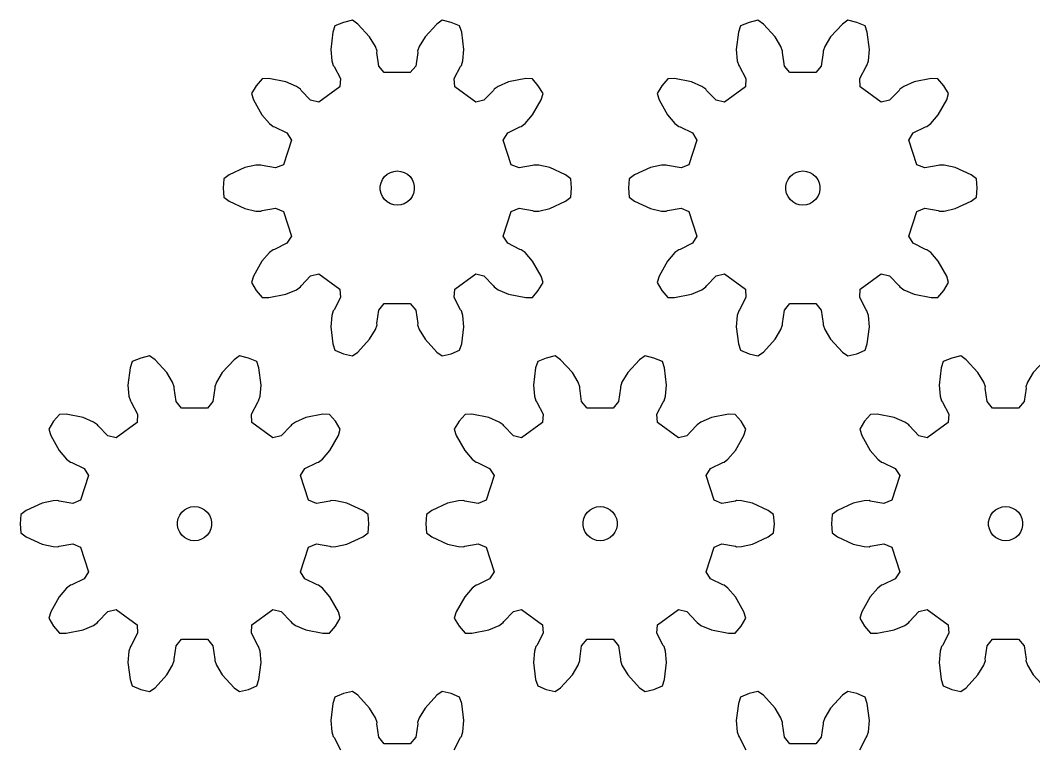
# Model space of a CAD drawing. Extents: x 0 to 208, y 0 to 235.
# Drawn here: x 0 to 88.9, y 171.8 to 235.5 of the extents above; entities that cross this region are included whole.
import ezdxf

# ---------------------------------------------------------------- set-up
doc = ezdxf.new("R2010")
doc.units = 0

msp = doc.modelspace()

# ---------------------------------------------------------------- linework, layer by layer
for p, q in [((29.117, 235.497), (28.336, 235.309)), ((29.593, 235.162), (29.117, 235.497)), ((36.998, 235.497), (36.523, 235.162)), ((37.779, 235.309), (36.998, 235.497)), ((64.675, 235.497), (63.894, 235.309)), ((65.151, 235.162), (64.675, 235.497)), ((72.556, 235.497), (72.08, 235.162)), ((73.337, 235.309), (72.556, 235.497)), ((27.594, 235.002), (27.406, 234.451)), ((28.336, 235.309), (27.594, 235.002)), ((30.63, 234.045), (29.593, 235.162)), ((36.523, 235.162), (35.486, 234.045)), ((38.521, 235.002), (37.779, 235.309)), ((38.709, 234.451), (38.521, 235.002)), ((63.152, 235.002), (62.964, 234.451)), ((63.894, 235.309), (63.152, 235.002)), ((66.188, 234.045), (65.151, 235.162)), ((72.08, 235.162), (71.043, 234.045)), ((74.079, 235.002), (73.337, 235.309)), ((74.267, 234.451), (74.079, 235.002)), ((27.406, 234.451), (27.224, 232.938)), ((31.14, 233.193), (30.63, 234.045)), ((35.486, 234.045), (34.976, 233.193)), ((38.892, 232.938), (38.709, 234.451)), ((62.964, 234.451), (62.781, 232.938)), ((66.698, 233.193), (66.188, 234.045)), ((71.043, 234.045), (70.533, 233.193)), ((74.45, 232.938), (74.267, 234.451)), ((27.224, 232.938), (27.312, 231.949)), ((31.279, 232.787), (31.14, 233.193)), ((34.976, 233.193), (34.837, 232.787)), ((38.803, 231.949), (38.892, 232.938)), ((62.781, 232.938), (62.87, 231.949)), ((66.836, 232.787), (66.698, 233.193)), ((70.533, 233.193), (70.395, 232.787)), ((74.361, 231.949), (74.45, 232.938)), ((27.312, 231.949), (27.438, 231.539)), ((31.268, 232.67), (31.279, 232.787)), ((31.443, 231.484), (31.268, 232.67)), ((34.847, 232.67), (34.672, 231.484)), ((34.837, 232.787), (34.847, 232.67)), ((38.677, 231.539), (38.803, 231.949)), ((62.87, 231.949), (62.996, 231.539)), ((66.826, 232.67), (66.836, 232.787)), ((67.001, 231.484), (66.826, 232.67)), ((70.405, 232.67), (70.23, 231.484)), ((70.395, 232.787), (70.405, 232.67)), ((74.235, 231.539), (74.361, 231.949)), ((27.438, 231.539), (27.516, 231.451)), ((27.516, 231.451), (28.071, 230.388)), ((31.919, 230.914), (31.443, 231.484)), ((34.672, 231.484), (34.196, 230.914)), ((38.044, 230.388), (38.6, 231.451)), ((38.6, 231.451), (38.677, 231.539)), ((62.996, 231.539), (63.073, 231.451)), ((63.073, 231.451), (63.629, 230.388)), ((67.477, 230.914), (67.001, 231.484)), ((70.23, 231.484), (69.754, 230.914)), ((73.602, 230.388), (74.158, 231.451)), ((74.158, 231.451), (74.235, 231.539)), ((21.218, 230.369), (20.697, 229.759)), ((21.8, 230.378), (21.218, 230.369)), ((23.295, 230.084), (21.8, 230.378)), ((28.071, 230.388), (28.021, 229.647)), ((34.196, 230.914), (31.919, 230.914)), ((38.094, 229.647), (38.044, 230.388)), ((44.315, 230.378), (42.82, 230.084)), ((44.897, 230.369), (44.315, 230.378)), ((45.419, 229.759), (44.897, 230.369)), ((56.776, 230.369), (56.255, 229.759)), ((57.358, 230.378), (56.776, 230.369)), ((58.853, 230.084), (57.358, 230.378)), ((63.629, 230.388), (63.579, 229.647)), ((69.754, 230.914), (67.477, 230.914)), ((73.652, 229.647), (73.602, 230.388)), ((79.873, 230.378), (78.378, 230.084)), ((80.455, 230.369), (79.873, 230.378)), ((80.976, 229.759), (80.455, 230.369)), ((20.697, 229.759), (20.277, 229.074)), ((24.209, 229.694), (23.295, 230.084)), ((24.56, 229.448), (24.209, 229.694)), ((24.62, 229.347), (24.56, 229.448)), ((25.459, 228.49), (24.62, 229.347)), ((28.021, 229.647), (26.179, 228.309)), ((39.937, 228.309), (38.094, 229.647)), ((41.496, 229.347), (40.657, 228.49)), ((41.556, 229.448), (41.496, 229.347)), ((41.907, 229.694), (41.556, 229.448)), ((42.82, 230.084), (41.907, 229.694)), ((45.838, 229.074), (45.419, 229.759)), ((56.255, 229.759), (55.835, 229.074)), ((59.767, 229.694), (58.853, 230.084)), ((60.117, 229.448), (59.767, 229.694)), ((60.178, 229.347), (60.117, 229.448)), ((61.017, 228.49), (60.178, 229.347)), ((63.579, 229.647), (61.737, 228.309)), ((75.494, 228.309), (73.652, 229.647)), ((77.053, 229.347), (76.214, 228.49)), ((77.114, 229.448), (77.053, 229.347)), ((77.464, 229.694), (77.114, 229.448)), ((78.378, 230.084), (77.464, 229.694)), ((81.396, 229.074), (80.976, 229.759)), ((20.277, 229.074), (20.449, 228.518)), ((20.449, 228.518), (21.19, 227.187)), ((26.179, 228.309), (25.459, 228.49)), ((40.657, 228.49), (39.937, 228.309)), ((44.925, 227.187), (45.667, 228.518)), ((45.667, 228.518), (45.838, 229.074)), ((55.835, 229.074), (56.006, 228.518)), ((56.006, 228.518), (56.748, 227.187)), ((61.737, 228.309), (61.017, 228.49)), ((76.214, 228.49), (75.494, 228.309)), ((80.483, 227.187), (81.225, 228.518)), ((81.225, 228.518), (81.396, 229.074)), ((21.19, 227.187), (21.843, 226.438)), ((44.272, 226.438), (44.925, 227.187)), ((56.748, 227.187), (57.401, 226.438)), ((79.83, 226.438), (80.483, 227.187)), ((21.843, 226.438), (22.186, 226.181)), ((22.186, 226.181), (22.301, 226.155)), ((22.301, 226.155), (23.375, 225.622)), ((42.74, 225.622), (43.815, 226.155)), ((43.815, 226.155), (43.929, 226.181)), ((43.929, 226.181), (44.272, 226.438)), ((57.401, 226.438), (57.744, 226.181)), ((57.744, 226.181), (57.859, 226.155)), ((57.859, 226.155), (58.933, 225.622)), ((78.298, 225.622), (79.372, 226.155)), ((79.372, 226.155), (79.487, 226.181)), ((79.487, 226.181), (79.83, 226.438)), ((23.77, 224.993), (23.066, 222.827)), ((23.375, 225.622), (23.77, 224.993)), ((42.346, 224.993), (42.74, 225.622)), ((43.049, 222.827), (42.346, 224.993)), ((59.328, 224.993), (58.624, 222.827)), ((58.933, 225.622), (59.328, 224.993)), ((77.903, 224.993), (78.298, 225.622)), ((78.607, 222.827), (77.903, 224.993)), ((19.69, 222.569), (18.307, 221.928)), ((20.658, 222.79), (19.69, 222.569)), ((21.087, 222.797), (20.658, 222.79)), ((21.195, 222.751), (21.087, 222.797)), ((22.377, 222.551), (21.195, 222.751)), ((23.066, 222.827), (22.377, 222.551)), ((32.176, 221.991), (32.448, 222.148)), ((32.448, 222.148), (32.746, 222.245)), ((32.746, 222.245), (33.058, 222.278)), ((33.058, 222.278), (33.37, 222.245)), ((33.37, 222.245), (33.668, 222.148)), ((33.668, 222.148), (33.939, 221.991)), ((43.738, 222.551), (43.049, 222.827)), ((44.921, 222.751), (43.738, 222.551)), ((45.029, 222.797), (44.921, 222.751)), ((45.457, 222.79), (45.029, 222.797)), ((46.426, 222.569), (45.457, 222.79)), ((47.808, 221.928), (46.426, 222.569)), ((55.247, 222.569), (53.865, 221.928)), ((56.216, 222.79), (55.247, 222.569)), ((56.644, 222.797), (56.216, 222.79)), ((56.753, 222.751), (56.644, 222.797)), ((57.935, 222.551), (56.753, 222.751)), ((58.624, 222.827), (57.935, 222.551)), ((67.734, 221.991), (68.005, 222.148)), ((68.005, 222.148), (68.304, 222.245)), ((68.304, 222.245), (68.615, 222.278)), ((68.615, 222.278), (68.927, 222.245)), ((68.927, 222.245), (69.226, 222.148)), ((69.226, 222.148), (69.497, 221.991)), ((79.296, 222.551), (78.607, 222.827)), ((80.478, 222.751), (79.296, 222.551)), ((80.587, 222.797), (80.478, 222.751)), ((81.015, 222.79), (80.587, 222.797)), ((81.984, 222.569), (81.015, 222.79)), ((83.366, 221.928), (81.984, 222.569)), ((17.842, 221.579), (17.779, 220.778)), ((18.307, 221.928), (17.842, 221.579)), ((31.631, 221.241), (31.759, 221.528)), ((31.759, 221.528), (31.943, 221.782)), ((31.943, 221.782), (32.176, 221.991)), ((33.939, 221.991), (34.172, 221.782)), ((34.172, 221.782), (34.357, 221.528)), ((34.357, 221.528), (34.484, 221.241)), ((48.274, 221.579), (47.808, 221.928)), ((48.337, 220.778), (48.274, 221.579)), ((53.4, 221.579), (53.337, 220.778)), ((53.865, 221.928), (53.4, 221.579)), ((67.189, 221.241), (67.316, 221.528)), ((67.316, 221.528), (67.501, 221.782)), ((67.501, 221.782), (67.734, 221.991)), ((69.497, 221.991), (69.73, 221.782)), ((69.73, 221.782), (69.915, 221.528)), ((69.915, 221.528), (70.042, 221.241)), ((83.831, 221.579), (83.366, 221.928)), ((83.894, 220.778), (83.831, 221.579)), ((17.779, 220.778), (17.842, 219.977)), ((31.566, 220.935), (31.631, 221.241)), ((31.566, 220.621), (31.566, 220.935)), ((31.631, 220.314), (31.566, 220.621)), ((34.484, 221.241), (34.55, 220.935)), ((34.55, 220.621), (34.484, 220.314)), ((34.55, 220.935), (34.55, 220.621)), ((48.274, 219.977), (48.337, 220.778)), ((53.337, 220.778), (53.4, 219.977)), ((67.124, 220.935), (67.189, 221.241)), ((67.124, 220.621), (67.124, 220.935)), ((67.189, 220.314), (67.124, 220.621)), ((70.042, 221.241), (70.107, 220.935)), ((70.107, 220.621), (70.042, 220.314)), ((70.107, 220.935), (70.107, 220.621)), ((83.831, 219.977), (83.894, 220.778)), ((17.842, 219.977), (18.307, 219.628)), ((18.307, 219.628), (19.69, 218.987)), ((31.759, 220.028), (31.631, 220.314)), ((31.943, 219.774), (31.759, 220.028)), ((32.176, 219.564), (31.943, 219.774)), ((32.448, 219.408), (32.176, 219.564)), ((33.939, 219.564), (33.668, 219.408)), ((34.172, 219.774), (33.939, 219.564)), ((34.357, 220.028), (34.172, 219.774)), ((34.484, 220.314), (34.357, 220.028)), ((46.426, 218.987), (47.808, 219.628)), ((47.808, 219.628), (48.274, 219.977)), ((53.4, 219.977), (53.865, 219.628)), ((53.865, 219.628), (55.247, 218.987)), ((67.316, 220.028), (67.189, 220.314)), ((67.501, 219.774), (67.316, 220.028)), ((67.734, 219.564), (67.501, 219.774)), ((68.005, 219.408), (67.734, 219.564)), ((69.497, 219.564), (69.226, 219.408)), ((69.73, 219.774), (69.497, 219.564)), ((69.915, 220.028), (69.73, 219.774)), ((70.042, 220.314), (69.915, 220.028)), ((81.984, 218.987), (83.366, 219.628)), ((83.366, 219.628), (83.831, 219.977)), ((19.69, 218.987), (20.658, 218.766)), ((20.658, 218.766), (21.087, 218.759)), ((21.087, 218.759), (21.195, 218.805)), ((21.195, 218.805), (22.377, 219.005)), ((22.377, 219.005), (23.066, 218.729)), ((23.066, 218.729), (23.77, 216.563)), ((32.746, 219.311), (32.448, 219.408)), ((33.058, 219.278), (32.746, 219.311)), ((33.37, 219.311), (33.058, 219.278)), ((33.668, 219.408), (33.37, 219.311)), ((42.346, 216.563), (43.049, 218.729)), ((43.049, 218.729), (43.738, 219.005)), ((43.738, 219.005), (44.921, 218.805)), ((44.921, 218.805), (45.029, 218.759)), ((45.029, 218.759), (45.457, 218.766)), ((45.457, 218.766), (46.426, 218.987)), ((55.247, 218.987), (56.216, 218.766)), ((56.216, 218.766), (56.644, 218.759)), ((56.644, 218.759), (56.753, 218.805)), ((56.753, 218.805), (57.935, 219.005)), ((57.935, 219.005), (58.624, 218.729)), ((58.624, 218.729), (59.328, 216.563)), ((68.304, 219.311), (68.005, 219.408)), ((68.615, 219.278), (68.304, 219.311)), ((68.927, 219.311), (68.615, 219.278)), ((69.226, 219.408), (68.927, 219.311)), ((77.903, 216.563), (78.607, 218.729)), ((78.607, 218.729), (79.296, 219.005)), ((79.296, 219.005), (80.478, 218.805)), ((80.478, 218.805), (80.587, 218.759)), ((80.587, 218.759), (81.015, 218.766)), ((81.015, 218.766), (81.984, 218.987)), ((23.375, 215.934), (22.301, 215.401)), ((23.77, 216.563), (23.375, 215.934)), ((42.74, 215.934), (42.346, 216.563)), ((43.815, 215.401), (42.74, 215.934)), ((58.933, 215.934), (57.859, 215.401)), ((59.328, 216.563), (58.933, 215.934)), ((78.298, 215.934), (77.903, 216.563)), ((79.372, 215.401), (78.298, 215.934)), ((21.843, 215.118), (21.19, 214.369)), ((22.186, 215.375), (21.843, 215.118)), ((22.301, 215.401), (22.186, 215.375)), ((43.929, 215.375), (43.815, 215.401)), ((44.272, 215.118), (43.929, 215.375)), ((44.925, 214.369), (44.272, 215.118)), ((57.401, 215.118), (56.748, 214.369)), ((57.744, 215.375), (57.401, 215.118)), ((57.859, 215.401), (57.744, 215.375)), ((79.487, 215.375), (79.372, 215.401)), ((79.83, 215.118), (79.487, 215.375)), ((80.483, 214.369), (79.83, 215.118)), ((21.19, 214.369), (20.449, 213.038)), ((45.667, 213.038), (44.925, 214.369)), ((56.748, 214.369), (56.006, 213.038)), ((81.225, 213.038), (80.483, 214.369)), ((20.449, 213.038), (20.277, 212.482)), ((20.277, 212.482), (20.697, 211.797)), ((24.62, 212.209), (25.459, 213.066)), ((25.459, 213.066), (26.179, 213.247)), ((26.179, 213.247), (28.021, 211.909)), ((38.094, 211.909), (39.937, 213.247)), ((39.937, 213.247), (40.657, 213.066)), ((40.657, 213.066), (41.496, 212.209)), ((45.419, 211.797), (45.838, 212.482)), ((45.838, 212.482), (45.667, 213.038)), ((56.006, 213.038), (55.835, 212.482)), ((55.835, 212.482), (56.255, 211.797)), ((60.178, 212.209), (61.017, 213.066)), ((61.017, 213.066), (61.737, 213.247)), ((61.737, 213.247), (63.579, 211.909)), ((73.652, 211.909), (75.494, 213.247)), ((75.494, 213.247), (76.214, 213.066)), ((76.214, 213.066), (77.053, 212.209)), ((80.976, 211.797), (81.396, 212.482)), ((81.396, 212.482), (81.225, 213.038)), ((20.697, 211.797), (21.218, 211.187)), ((23.295, 211.472), (24.209, 211.862)), ((24.209, 211.862), (24.56, 212.108)), ((24.56, 212.108), (24.62, 212.209)), ((28.021, 211.909), (28.071, 211.168)), ((38.044, 211.168), (38.094, 211.909)), ((41.496, 212.209), (41.556, 212.108)), ((41.556, 212.108), (41.907, 211.862)), ((41.907, 211.862), (42.82, 211.472)), ((44.897, 211.187), (45.419, 211.797)), ((56.255, 211.797), (56.776, 211.187)), ((58.853, 211.472), (59.767, 211.862)), ((59.767, 211.862), (60.117, 212.108)), ((60.117, 212.108), (60.178, 212.209)), ((63.579, 211.909), (63.629, 211.168)), ((73.602, 211.168), (73.652, 211.909)), ((77.053, 212.209), (77.114, 212.108)), ((77.114, 212.108), (77.464, 211.862)), ((77.464, 211.862), (78.378, 211.472)), ((80.455, 211.187), (80.976, 211.797)), ((21.218, 211.187), (21.8, 211.178)), ((21.8, 211.178), (23.295, 211.472)), ((28.071, 211.168), (27.516, 210.105)), ((31.443, 210.072), (31.919, 210.642)), ((31.919, 210.642), (34.196, 210.642)), ((34.196, 210.642), (34.672, 210.072)), ((38.6, 210.105), (38.044, 211.168)), ((42.82, 211.472), (44.315, 211.178)), ((44.315, 211.178), (44.897, 211.187)), ((56.776, 211.187), (57.358, 211.178)), ((57.358, 211.178), (58.853, 211.472)), ((63.629, 211.168), (63.073, 210.105)), ((67.001, 210.072), (67.477, 210.642)), ((67.477, 210.642), (69.754, 210.642)), ((69.754, 210.642), (70.23, 210.072)), ((74.158, 210.105), (73.602, 211.168)), ((78.378, 211.472), (79.873, 211.178)), ((79.873, 211.178), (80.455, 211.187)), ((27.438, 210.017), (27.312, 209.607)), ((27.516, 210.105), (27.438, 210.017)), ((31.268, 208.886), (31.443, 210.072)), ((34.672, 210.072), (34.847, 208.886)), ((38.677, 210.017), (38.6, 210.105)), ((38.803, 209.607), (38.677, 210.017)), ((62.996, 210.017), (62.87, 209.607)), ((63.073, 210.105), (62.996, 210.017)), ((66.826, 208.886), (67.001, 210.072)), ((70.23, 210.072), (70.405, 208.886)), ((74.235, 210.017), (74.158, 210.105)), ((74.361, 209.607), (74.235, 210.017)), ((27.312, 209.607), (27.224, 208.617)), ((31.279, 208.769), (31.268, 208.886)), ((34.847, 208.886), (34.837, 208.769)), ((38.892, 208.617), (38.803, 209.607)), ((62.87, 209.607), (62.781, 208.617)), ((66.836, 208.769), (66.826, 208.886)), ((70.405, 208.886), (70.395, 208.769)), ((74.45, 208.617), (74.361, 209.607)), ((27.224, 208.617), (27.406, 207.105)), ((30.63, 207.511), (31.14, 208.363)), ((31.14, 208.363), (31.279, 208.769)), ((34.837, 208.769), (34.976, 208.363)), ((34.976, 208.363), (35.486, 207.511)), ((38.709, 207.105), (38.892, 208.617)), ((62.781, 208.617), (62.964, 207.105)), ((66.188, 207.511), (66.698, 208.363)), ((66.698, 208.363), (66.836, 208.769)), ((70.395, 208.769), (70.533, 208.363)), ((70.533, 208.363), (71.043, 207.511)), ((74.267, 207.105), (74.45, 208.617)), ((27.406, 207.105), (27.594, 206.554)), ((29.593, 206.394), (30.63, 207.511)), ((35.486, 207.511), (36.523, 206.394)), ((38.521, 206.554), (38.709, 207.105)), ((62.964, 207.105), (63.152, 206.554)), ((65.151, 206.394), (66.188, 207.511)), ((71.043, 207.511), (72.08, 206.394)), ((74.079, 206.554), (74.267, 207.105)), ((27.594, 206.554), (28.336, 206.247)), ((28.336, 206.247), (29.117, 206.059)), ((29.117, 206.059), (29.593, 206.394)), ((36.523, 206.394), (36.998, 206.059)), ((36.998, 206.059), (37.779, 206.247)), ((37.779, 206.247), (38.521, 206.554)), ((63.152, 206.554), (63.894, 206.247)), ((63.894, 206.247), (64.675, 206.059)), ((64.675, 206.059), (65.151, 206.394)), ((72.08, 206.394), (72.556, 206.059)), ((72.556, 206.059), (73.337, 206.247)), ((73.337, 206.247), (74.079, 206.554)), ((9.816, 205.565), (9.627, 205.014)), ((10.557, 205.872), (9.816, 205.565)), ((11.338, 206.059), (10.557, 205.872)), ((11.814, 205.725), (11.338, 206.059)), ((12.851, 204.608), (11.814, 205.725)), ((18.744, 205.725), (17.707, 204.608)), ((19.219, 206.059), (18.744, 205.725)), ((20, 205.872), (19.219, 206.059)), ((20.742, 205.565), (20, 205.872)), ((20.93, 205.014), (20.742, 205.565)), ((45.373, 205.565), (45.185, 205.014)), ((46.115, 205.872), (45.373, 205.565)), ((46.896, 206.059), (46.115, 205.872)), ((47.372, 205.725), (46.896, 206.059)), ((48.409, 204.608), (47.372, 205.725)), ((54.301, 205.725), (53.264, 204.608)), ((54.777, 206.059), (54.301, 205.725)), ((55.558, 205.872), (54.777, 206.059)), ((56.3, 205.565), (55.558, 205.872)), ((56.488, 205.014), (56.3, 205.565)), ((80.931, 205.565), (80.743, 205.014)), ((81.673, 205.872), (80.931, 205.565)), ((82.454, 206.059), (81.673, 205.872)), ((82.93, 205.725), (82.454, 206.059)), ((83.967, 204.608), (82.93, 205.725)), ((89.859, 205.725), (88.822, 204.608)), ((9.627, 205.014), (9.445, 203.501)), ((13.361, 203.756), (12.851, 204.608)), ((17.707, 204.608), (17.197, 203.756)), ((21.113, 203.501), (20.93, 205.014)), ((45.185, 205.014), (45.002, 203.501)), ((48.919, 203.756), (48.409, 204.608)), ((53.264, 204.608), (52.755, 203.756)), ((56.671, 203.501), (56.488, 205.014)), ((80.743, 205.014), (80.56, 203.501)), ((84.476, 203.756), (83.967, 204.608)), ((88.822, 204.608), (88.312, 203.756)), ((9.445, 203.501), (9.533, 202.512)), ((13.5, 203.35), (13.361, 203.756)), ((17.197, 203.756), (17.058, 203.35)), ((21.024, 202.512), (21.113, 203.501)), ((45.002, 203.501), (45.091, 202.512)), ((49.057, 203.35), (48.919, 203.756)), ((52.755, 203.756), (52.616, 203.35)), ((56.582, 202.512), (56.671, 203.501)), ((80.56, 203.501), (80.649, 202.512)), ((84.615, 203.35), (84.476, 203.756)), ((88.312, 203.756), (88.174, 203.35)), ((13.489, 203.233), (13.5, 203.35)), ((13.664, 202.046), (13.489, 203.233)), ((17.069, 203.233), (16.894, 202.046)), ((17.058, 203.35), (17.069, 203.233)), ((49.047, 203.233), (49.057, 203.35)), ((49.222, 202.046), (49.047, 203.233)), ((52.626, 203.233), (52.451, 202.046)), ((52.616, 203.35), (52.626, 203.233)), ((84.605, 203.233), (84.615, 203.35)), ((84.78, 202.046), (84.605, 203.233)), ((88.184, 203.233), (88.009, 202.046)), ((88.174, 203.35), (88.184, 203.233)), ((9.533, 202.512), (9.66, 202.102)), ((9.66, 202.102), (9.737, 202.014)), ((9.737, 202.014), (10.293, 200.951)), ((14.14, 201.477), (13.664, 202.046)), ((16.894, 202.046), (16.417, 201.477)), ((20.265, 200.951), (20.821, 202.014)), ((20.821, 202.014), (20.898, 202.102)), ((20.898, 202.102), (21.024, 202.512)), ((45.091, 202.512), (45.217, 202.102)), ((45.217, 202.102), (45.295, 202.014)), ((45.295, 202.014), (45.85, 200.951)), ((49.698, 201.477), (49.222, 202.046)), ((52.451, 202.046), (51.975, 201.477)), ((55.823, 200.951), (56.379, 202.014)), ((56.379, 202.014), (56.456, 202.102)), ((56.456, 202.102), (56.582, 202.512)), ((80.649, 202.512), (80.775, 202.102)), ((80.775, 202.102), (80.852, 202.014)), ((80.852, 202.014), (81.408, 200.951)), ((85.256, 201.477), (84.78, 202.046)), ((88.009, 202.046), (87.533, 201.477)), ((3.44, 200.932), (2.918, 200.322)), ((4.021, 200.941), (3.44, 200.932)), ((5.516, 200.647), (4.021, 200.941)), ((10.293, 200.951), (10.242, 200.21)), ((16.417, 201.477), (14.14, 201.477)), ((20.316, 200.21), (20.265, 200.951)), ((26.537, 200.941), (25.041, 200.647)), ((27.118, 200.932), (26.537, 200.941)), ((27.64, 200.322), (27.118, 200.932)), ((38.997, 200.932), (38.476, 200.322)), ((39.579, 200.941), (38.997, 200.932)), ((41.074, 200.647), (39.579, 200.941)), ((45.85, 200.951), (45.8, 200.21)), ((51.975, 201.477), (49.698, 201.477)), ((55.873, 200.21), (55.823, 200.951)), ((62.094, 200.941), (60.599, 200.647)), ((62.676, 200.932), (62.094, 200.941)), ((63.197, 200.322), (62.676, 200.932)), ((74.555, 200.932), (74.034, 200.322)), ((75.137, 200.941), (74.555, 200.932)), ((76.632, 200.647), (75.137, 200.941)), ((81.408, 200.951), (81.358, 200.21)), ((87.533, 201.477), (85.256, 201.477)), ((2.918, 200.322), (2.498, 199.637)), ((6.43, 200.257), (5.516, 200.647)), ((6.781, 200.011), (6.43, 200.257)), ((6.841, 199.91), (6.781, 200.011)), ((10.242, 200.21), (8.4, 198.872)), ((22.158, 198.872), (20.316, 200.21)), ((23.777, 200.011), (23.717, 199.91)), ((24.128, 200.257), (23.777, 200.011)), ((25.041, 200.647), (24.128, 200.257)), ((28.059, 199.637), (27.64, 200.322)), ((38.476, 200.322), (38.056, 199.637)), ((41.988, 200.257), (41.074, 200.647)), ((42.338, 200.011), (41.988, 200.257)), ((42.399, 199.91), (42.338, 200.011)), ((45.8, 200.21), (43.958, 198.872)), ((57.715, 198.872), (55.873, 200.21)), ((59.335, 200.011), (59.274, 199.91)), ((59.685, 200.257), (59.335, 200.011)), ((60.599, 200.647), (59.685, 200.257)), ((63.617, 199.637), (63.197, 200.322)), ((74.034, 200.322), (73.614, 199.637)), ((77.546, 200.257), (76.632, 200.647)), ((77.896, 200.011), (77.546, 200.257)), ((77.957, 199.91), (77.896, 200.011)), ((81.358, 200.21), (79.516, 198.872)), ((2.498, 199.637), (2.67, 199.081)), ((2.67, 199.081), (3.411, 197.75)), ((7.68, 199.053), (6.841, 199.91)), ((8.4, 198.872), (7.68, 199.053)), ((22.878, 199.053), (22.158, 198.872)), ((23.717, 199.91), (22.878, 199.053)), ((27.147, 197.75), (27.888, 199.081)), ((27.888, 199.081), (28.059, 199.637)), ((38.056, 199.637), (38.227, 199.081)), ((38.227, 199.081), (38.969, 197.75)), ((43.238, 199.053), (42.399, 199.91)), ((43.958, 198.872), (43.238, 199.053)), ((58.436, 199.053), (57.715, 198.872)), ((59.274, 199.91), (58.436, 199.053)), ((62.704, 197.75), (63.446, 199.081)), ((63.446, 199.081), (63.617, 199.637)), ((73.614, 199.637), (73.785, 199.081)), ((73.785, 199.081), (74.527, 197.75)), ((78.795, 199.053), (77.957, 199.91)), ((79.516, 198.872), (78.795, 199.053)), ((3.411, 197.75), (4.064, 197.001)), ((26.493, 197.001), (27.147, 197.75)), ((38.969, 197.75), (39.622, 197.001)), ((62.051, 197.001), (62.704, 197.75)), ((74.527, 197.75), (75.18, 197.001)), ((4.064, 197.001), (4.407, 196.744)), ((4.407, 196.744), (4.522, 196.718)), ((4.522, 196.718), (5.596, 196.185)), ((24.962, 196.185), (26.036, 196.718)), ((26.036, 196.718), (26.15, 196.744)), ((26.15, 196.744), (26.493, 197.001)), ((39.622, 197.001), (39.965, 196.744)), ((39.965, 196.744), (40.08, 196.718)), ((40.08, 196.718), (41.154, 196.185)), ((60.519, 196.185), (61.594, 196.718)), ((61.594, 196.718), (61.708, 196.744)), ((61.708, 196.744), (62.051, 197.001)), ((75.18, 197.001), (75.523, 196.744)), ((75.523, 196.744), (75.637, 196.718)), ((75.637, 196.718), (76.712, 196.185)), ((5.991, 195.556), (5.287, 193.39)), ((5.596, 196.185), (5.991, 195.556)), ((24.567, 195.556), (24.962, 196.185)), ((25.271, 193.39), (24.567, 195.556)), ((41.549, 195.556), (40.845, 193.39)), ((41.154, 196.185), (41.549, 195.556)), ((60.125, 195.556), (60.519, 196.185)), ((60.828, 193.39), (60.125, 195.556)), ((77.106, 195.556), (76.403, 193.39)), ((76.712, 196.185), (77.106, 195.556)), ((1.911, 193.132), (0.528, 192.491)), ((2.879, 193.353), (1.911, 193.132)), ((3.308, 193.36), (2.879, 193.353)), ((3.416, 193.314), (3.308, 193.36)), ((4.598, 193.113), (3.416, 193.314)), ((5.287, 193.39), (4.598, 193.113)), ((14.967, 192.808), (15.279, 192.841)), ((15.279, 192.841), (15.591, 192.808)), ((25.959, 193.113), (25.271, 193.39)), ((27.142, 193.314), (25.959, 193.113)), ((27.25, 193.36), (27.142, 193.314)), ((27.679, 193.353), (27.25, 193.36)), ((28.647, 193.132), (27.679, 193.353)), ((30.029, 192.491), (28.647, 193.132)), ((37.468, 193.132), (36.086, 192.491)), ((38.437, 193.353), (37.468, 193.132)), ((38.865, 193.36), (38.437, 193.353)), ((38.974, 193.314), (38.865, 193.36)), ((40.156, 193.113), (38.974, 193.314)), ((40.845, 193.39), (40.156, 193.113)), ((50.525, 192.808), (50.837, 192.841)), ((50.837, 192.841), (51.148, 192.808)), ((61.517, 193.113), (60.828, 193.39)), ((62.7, 193.314), (61.517, 193.113)), ((62.808, 193.36), (62.7, 193.314)), ((63.236, 193.353), (62.808, 193.36)), ((64.205, 193.132), (63.236, 193.353)), ((65.587, 192.491), (64.205, 193.132)), ((73.026, 193.132), (71.644, 192.491)), ((73.995, 193.353), (73.026, 193.132)), ((74.423, 193.36), (73.995, 193.353)), ((74.531, 193.314), (74.423, 193.36)), ((75.714, 193.113), (74.531, 193.314)), ((76.403, 193.39), (75.714, 193.113)), ((86.083, 192.808), (86.394, 192.841)), ((86.394, 192.841), (86.706, 192.808)), ((0.063, 192.141), (0, 191.341)), ((0.528, 192.491), (0.063, 192.141)), ((13.852, 191.804), (13.98, 192.091)), ((13.98, 192.091), (14.164, 192.345)), ((14.164, 192.345), (14.397, 192.554)), ((14.397, 192.554), (14.669, 192.711)), ((14.669, 192.711), (14.967, 192.808)), ((15.591, 192.808), (15.889, 192.711)), ((15.889, 192.711), (16.161, 192.554)), ((16.161, 192.554), (16.394, 192.345)), ((16.394, 192.345), (16.578, 192.091)), ((16.578, 192.091), (16.705, 191.804)), ((30.495, 192.141), (30.029, 192.491)), ((30.558, 191.341), (30.495, 192.141)), ((35.621, 192.141), (35.558, 191.341)), ((36.086, 192.491), (35.621, 192.141)), ((49.41, 191.804), (49.538, 192.091)), ((49.538, 192.091), (49.722, 192.345)), ((49.722, 192.345), (49.955, 192.554)), ((49.955, 192.554), (50.227, 192.711)), ((50.227, 192.711), (50.525, 192.808)), ((51.148, 192.808), (51.447, 192.711)), ((51.447, 192.711), (51.718, 192.554)), ((51.718, 192.554), (51.951, 192.345)), ((51.951, 192.345), (52.136, 192.091)), ((52.136, 192.091), (52.263, 191.804)), ((66.052, 192.141), (65.587, 192.491)), ((66.115, 191.341), (66.052, 192.141)), ((71.179, 192.141), (71.115, 191.341)), ((71.644, 192.491), (71.179, 192.141)), ((84.968, 191.804), (85.095, 192.091)), ((85.095, 192.091), (85.28, 192.345)), ((85.28, 192.345), (85.513, 192.554)), ((85.513, 192.554), (85.784, 192.711)), ((85.784, 192.711), (86.083, 192.808)), ((86.706, 192.808), (87.004, 192.711)), ((87.004, 192.711), (87.276, 192.554)), ((87.276, 192.554), (87.509, 192.345)), ((87.509, 192.345), (87.693, 192.091)), ((87.693, 192.091), (87.821, 191.804)), ((0, 191.341), (0.063, 190.54)), ((13.787, 191.498), (13.852, 191.804)), ((13.787, 191.184), (13.787, 191.498)), ((13.852, 190.877), (13.787, 191.184)), ((16.705, 191.804), (16.771, 191.498)), ((16.771, 191.184), (16.705, 190.877)), ((16.771, 191.498), (16.771, 191.184)), ((30.495, 190.54), (30.558, 191.341)), ((35.558, 191.341), (35.621, 190.54)), ((49.345, 191.498), (49.41, 191.804)), ((49.345, 191.184), (49.345, 191.498)), ((49.41, 190.877), (49.345, 191.184)), ((52.263, 191.804), (52.328, 191.498)), ((52.328, 191.184), (52.263, 190.877)), ((52.328, 191.498), (52.328, 191.184)), ((66.052, 190.54), (66.115, 191.341)), ((71.115, 191.341), (71.179, 190.54)), ((84.903, 191.498), (84.968, 191.804)), ((84.903, 191.184), (84.903, 191.498)), ((84.968, 190.877), (84.903, 191.184)), ((87.821, 191.804), (87.886, 191.498)), ((87.886, 191.184), (87.821, 190.877)), ((87.886, 191.498), (87.886, 191.184)), ((0.063, 190.54), (0.528, 190.191)), ((0.528, 190.191), (1.911, 189.55)), ((13.98, 190.591), (13.852, 190.877)), ((14.164, 190.337), (13.98, 190.591)), ((14.397, 190.127), (14.164, 190.337)), ((16.394, 190.337), (16.161, 190.127)), ((16.578, 190.591), (16.394, 190.337)), ((16.705, 190.877), (16.578, 190.591)), ((28.647, 189.55), (30.029, 190.191)), ((30.029, 190.191), (30.495, 190.54)), ((35.621, 190.54), (36.086, 190.191)), ((36.086, 190.191), (37.468, 189.55)), ((49.538, 190.591), (49.41, 190.877)), ((49.722, 190.337), (49.538, 190.591)), ((49.955, 190.127), (49.722, 190.337)), ((51.951, 190.337), (51.718, 190.127)), ((52.136, 190.591), (51.951, 190.337)), ((52.263, 190.877), (52.136, 190.591)), ((64.205, 189.55), (65.587, 190.191)), ((65.587, 190.191), (66.052, 190.54)), ((71.179, 190.54), (71.644, 190.191)), ((71.644, 190.191), (73.026, 189.55)), ((85.095, 190.591), (84.968, 190.877)), ((85.28, 190.337), (85.095, 190.591)), ((85.513, 190.127), (85.28, 190.337)), ((87.509, 190.337), (87.276, 190.127)), ((87.693, 190.591), (87.509, 190.337)), ((87.821, 190.877), (87.693, 190.591)), ((1.911, 189.55), (2.879, 189.329)), ((2.879, 189.329), (3.308, 189.322)), ((3.308, 189.322), (3.416, 189.368)), ((3.416, 189.368), (4.598, 189.568)), ((4.598, 189.568), (5.287, 189.292)), ((5.287, 189.292), (5.991, 187.126)), ((14.669, 189.971), (14.397, 190.127)), ((14.967, 189.874), (14.669, 189.971)), ((15.279, 189.841), (14.967, 189.874)), ((15.591, 189.874), (15.279, 189.841)), ((15.889, 189.971), (15.591, 189.874)), ((16.161, 190.127), (15.889, 189.971)), ((24.567, 187.126), (25.271, 189.292)), ((25.271, 189.292), (25.959, 189.568)), ((25.959, 189.568), (27.142, 189.368)), ((27.142, 189.368), (27.25, 189.322)), ((27.25, 189.322), (27.679, 189.329)), ((27.679, 189.329), (28.647, 189.55)), ((37.468, 189.55), (38.437, 189.329)), ((38.437, 189.329), (38.865, 189.322)), ((38.865, 189.322), (38.974, 189.368)), ((38.974, 189.368), (40.156, 189.568)), ((40.156, 189.568), (40.845, 189.292)), ((40.845, 189.292), (41.549, 187.126)), ((50.227, 189.971), (49.955, 190.127)), ((50.525, 189.874), (50.227, 189.971)), ((50.837, 189.841), (50.525, 189.874)), ((51.148, 189.874), (50.837, 189.841)), ((51.447, 189.971), (51.148, 189.874)), ((51.718, 190.127), (51.447, 189.971)), ((60.125, 187.126), (60.828, 189.292)), ((60.828, 189.292), (61.517, 189.568)), ((61.517, 189.568), (62.7, 189.368)), ((62.7, 189.368), (62.808, 189.322)), ((62.808, 189.322), (63.236, 189.329)), ((63.236, 189.329), (64.205, 189.55)), ((73.026, 189.55), (73.995, 189.329)), ((73.995, 189.329), (74.423, 189.322)), ((74.423, 189.322), (74.531, 189.368)), ((74.531, 189.368), (75.714, 189.568)), ((75.714, 189.568), (76.403, 189.292)), ((76.403, 189.292), (77.106, 187.126)), ((85.784, 189.971), (85.513, 190.127)), ((86.083, 189.874), (85.784, 189.971)), ((86.394, 189.841), (86.083, 189.874)), ((86.706, 189.874), (86.394, 189.841)), ((87.004, 189.971), (86.706, 189.874)), ((87.276, 190.127), (87.004, 189.971)), ((5.991, 187.126), (5.596, 186.497)), ((24.962, 186.497), (24.567, 187.126)), ((41.549, 187.126), (41.154, 186.497)), ((60.519, 186.497), (60.125, 187.126)), ((77.106, 187.126), (76.712, 186.497)), ((4.407, 185.938), (4.064, 185.68)), ((4.522, 185.964), (4.407, 185.938)), ((5.596, 186.497), (4.522, 185.964)), ((26.036, 185.964), (24.962, 186.497)), ((26.15, 185.938), (26.036, 185.964)), ((26.493, 185.68), (26.15, 185.938)), ((39.965, 185.938), (39.622, 185.68)), ((40.08, 185.964), (39.965, 185.938)), ((41.154, 186.497), (40.08, 185.964)), ((61.594, 185.964), (60.519, 186.497)), ((61.708, 185.938), (61.594, 185.964)), ((62.051, 185.68), (61.708, 185.938)), ((75.523, 185.938), (75.18, 185.68)), ((75.637, 185.964), (75.523, 185.938)), ((76.712, 186.497), (75.637, 185.964)), ((3.411, 184.932), (2.67, 183.601)), ((4.064, 185.68), (3.411, 184.932)), ((27.147, 184.932), (26.493, 185.68)), ((27.888, 183.601), (27.147, 184.932)), ((38.969, 184.932), (38.227, 183.601)), ((39.622, 185.68), (38.969, 184.932)), ((62.704, 184.932), (62.051, 185.68)), ((63.446, 183.601), (62.704, 184.932)), ((74.527, 184.932), (73.785, 183.601)), ((75.18, 185.68), (74.527, 184.932)), ((2.67, 183.601), (2.498, 183.045)), ((6.841, 182.772), (7.68, 183.629)), ((7.68, 183.629), (8.4, 183.81)), ((8.4, 183.81), (10.242, 182.472)), ((20.316, 182.472), (22.158, 183.81)), ((22.158, 183.81), (22.878, 183.629)), ((22.878, 183.629), (23.717, 182.772)), ((28.059, 183.045), (27.888, 183.601)), ((38.227, 183.601), (38.056, 183.045)), ((42.399, 182.772), (43.238, 183.629)), ((43.238, 183.629), (43.958, 183.81)), ((43.958, 183.81), (45.8, 182.472)), ((55.873, 182.472), (57.715, 183.81)), ((57.715, 183.81), (58.436, 183.629)), ((58.436, 183.629), (59.274, 182.772)), ((63.617, 183.045), (63.446, 183.601)), ((73.785, 183.601), (73.614, 183.045)), ((77.957, 182.772), (78.795, 183.629)), ((78.795, 183.629), (79.516, 183.81)), ((79.516, 183.81), (81.358, 182.472)), ((2.498, 183.045), (2.918, 182.36)), ((2.918, 182.36), (3.44, 181.75)), ((5.516, 182.034), (6.43, 182.425)), ((6.43, 182.425), (6.781, 182.671)), ((6.781, 182.671), (6.841, 182.772)), ((10.242, 182.472), (10.293, 181.731)), ((20.265, 181.731), (20.316, 182.472)), ((23.717, 182.772), (23.777, 182.671)), ((23.777, 182.671), (24.128, 182.425)), ((24.128, 182.425), (25.041, 182.034)), ((27.118, 181.75), (27.64, 182.36)), ((27.64, 182.36), (28.059, 183.045)), ((38.056, 183.045), (38.476, 182.36)), ((38.476, 182.36), (38.997, 181.75)), ((41.074, 182.034), (41.988, 182.425)), ((41.988, 182.425), (42.338, 182.671)), ((42.338, 182.671), (42.399, 182.772)), ((45.8, 182.472), (45.85, 181.731)), ((55.823, 181.731), (55.873, 182.472)), ((59.274, 182.772), (59.335, 182.671)), ((59.335, 182.671), (59.685, 182.425)), ((59.685, 182.425), (60.599, 182.034)), ((62.676, 181.75), (63.197, 182.36)), ((63.197, 182.36), (63.617, 183.045)), ((73.614, 183.045), (74.034, 182.36)), ((74.034, 182.36), (74.555, 181.75)), ((76.632, 182.034), (77.546, 182.425)), ((77.546, 182.425), (77.896, 182.671)), ((77.896, 182.671), (77.957, 182.772)), ((81.358, 182.472), (81.408, 181.731)), ((3.44, 181.75), (4.021, 181.741)), ((4.021, 181.741), (5.516, 182.034)), ((10.293, 181.731), (9.737, 180.668)), ((20.821, 180.668), (20.265, 181.731)), ((25.041, 182.034), (26.537, 181.741)), ((26.537, 181.741), (27.118, 181.75)), ((38.997, 181.75), (39.579, 181.741)), ((39.579, 181.741), (41.074, 182.034)), ((45.85, 181.731), (45.295, 180.668)), ((56.379, 180.668), (55.823, 181.731)), ((60.599, 182.034), (62.094, 181.741)), ((62.094, 181.741), (62.676, 181.75)), ((74.555, 181.75), (75.137, 181.741)), ((75.137, 181.741), (76.632, 182.034)), ((81.408, 181.731), (80.852, 180.668)), ((9.66, 180.58), (9.533, 180.17)), ((9.737, 180.668), (9.66, 180.58)), ((13.489, 179.449), (13.664, 180.635)), ((13.664, 180.635), (14.14, 181.205)), ((14.14, 181.205), (16.417, 181.205)), ((16.417, 181.205), (16.894, 180.635)), ((16.894, 180.635), (17.069, 179.449)), ((20.898, 180.58), (20.821, 180.668)), ((21.024, 180.17), (20.898, 180.58)), ((45.217, 180.58), (45.091, 180.17)), ((45.295, 180.668), (45.217, 180.58)), ((49.047, 179.449), (49.222, 180.635)), ((49.222, 180.635), (49.698, 181.205)), ((49.698, 181.205), (51.975, 181.205)), ((51.975, 181.205), (52.451, 180.635)), ((52.451, 180.635), (52.626, 179.449)), ((56.456, 180.58), (56.379, 180.668)), ((56.582, 180.17), (56.456, 180.58)), ((80.775, 180.58), (80.649, 180.17)), ((80.852, 180.668), (80.775, 180.58)), ((84.605, 179.449), (84.78, 180.635)), ((84.78, 180.635), (85.256, 181.205)), ((85.256, 181.205), (87.533, 181.205)), ((87.533, 181.205), (88.009, 180.635)), ((88.009, 180.635), (88.184, 179.449)), ((9.533, 180.17), (9.445, 179.18)), ((21.113, 179.18), (21.024, 180.17)), ((45.091, 180.17), (45.002, 179.18)), ((56.671, 179.18), (56.582, 180.17)), ((80.649, 180.17), (80.56, 179.18)), ((9.445, 179.18), (9.627, 177.668)), ((12.851, 178.074), (13.361, 178.926)), ((13.361, 178.926), (13.5, 179.332)), ((13.5, 179.332), (13.489, 179.449)), ((17.069, 179.449), (17.058, 179.332)), ((17.058, 179.332), (17.197, 178.926)), ((17.197, 178.926), (17.707, 178.074)), ((20.93, 177.668), (21.113, 179.18)), ((45.002, 179.18), (45.185, 177.668)), ((48.409, 178.074), (48.919, 178.926)), ((48.919, 178.926), (49.057, 179.332)), ((49.057, 179.332), (49.047, 179.449)), ((52.626, 179.449), (52.616, 179.332)), ((52.616, 179.332), (52.755, 178.926)), ((52.755, 178.926), (53.264, 178.074)), ((56.488, 177.668), (56.671, 179.18)), ((80.56, 179.18), (80.743, 177.668)), ((83.967, 178.074), (84.476, 178.926)), ((84.476, 178.926), (84.615, 179.332)), ((84.615, 179.332), (84.605, 179.449)), ((88.184, 179.449), (88.174, 179.332)), ((88.174, 179.332), (88.312, 178.926)), ((88.312, 178.926), (88.822, 178.074)), ((11.814, 176.957), (12.851, 178.074)), ((17.707, 178.074), (18.744, 176.957)), ((47.372, 176.957), (48.409, 178.074)), ((53.264, 178.074), (54.301, 176.957)), ((82.93, 176.957), (83.967, 178.074)), ((88.822, 178.074), (89.859, 176.957)), ((9.627, 177.668), (9.816, 177.117)), ((9.816, 177.117), (10.557, 176.81)), ((11.338, 176.622), (11.814, 176.957)), ((18.744, 176.957), (19.219, 176.622)), ((20, 176.81), (20.742, 177.117)), ((20.742, 177.117), (20.93, 177.668)), ((45.185, 177.668), (45.373, 177.117)), ((45.373, 177.117), (46.115, 176.81)), ((46.896, 176.622), (47.372, 176.957)), ((54.301, 176.957), (54.777, 176.622)), ((55.558, 176.81), (56.3, 177.117)), ((56.3, 177.117), (56.488, 177.668)), ((80.743, 177.668), (80.931, 177.117)), ((80.931, 177.117), (81.673, 176.81)), ((82.454, 176.622), (82.93, 176.957)), ((10.557, 176.81), (11.338, 176.622)), ((19.219, 176.622), (20, 176.81)), ((27.594, 176.128), (27.406, 175.577)), ((28.336, 176.435), (27.594, 176.128)), ((29.117, 176.622), (28.336, 176.435)), ((29.593, 176.288), (29.117, 176.622)), ((30.63, 175.171), (29.593, 176.288)), ((36.523, 176.288), (35.486, 175.171)), ((36.998, 176.622), (36.523, 176.288)), ((37.779, 176.435), (36.998, 176.622)), ((38.521, 176.128), (37.779, 176.435)), ((38.709, 175.577), (38.521, 176.128)), ((46.115, 176.81), (46.896, 176.622)), ((54.777, 176.622), (55.558, 176.81)), ((63.152, 176.128), (62.964, 175.577)), ((63.894, 176.435), (63.152, 176.128)), ((64.675, 176.622), (63.894, 176.435)), ((65.151, 176.288), (64.675, 176.622)), ((66.188, 175.171), (65.151, 176.288)), ((72.08, 176.288), (71.043, 175.171)), ((72.556, 176.622), (72.08, 176.288)), ((73.337, 176.435), (72.556, 176.622)), ((74.079, 176.128), (73.337, 176.435)), ((74.267, 175.577), (74.079, 176.128)), ((81.673, 176.81), (82.454, 176.622)), ((27.406, 175.577), (27.224, 174.064)), ((31.14, 174.319), (30.63, 175.171)), ((35.486, 175.171), (34.976, 174.319)), ((38.892, 174.064), (38.709, 175.577)), ((62.964, 175.577), (62.781, 174.064)), ((66.698, 174.319), (66.188, 175.171)), ((71.043, 175.171), (70.533, 174.319)), ((74.45, 174.064), (74.267, 175.577)), ((31.279, 173.913), (31.14, 174.319)), ((34.976, 174.319), (34.837, 173.913)), ((66.836, 173.913), (66.698, 174.319)), ((70.533, 174.319), (70.395, 173.913)), ((27.224, 174.064), (27.312, 173.075)), ((31.268, 173.796), (31.279, 173.913)), ((31.443, 172.609), (31.268, 173.796)), ((34.847, 173.796), (34.672, 172.609)), ((34.837, 173.913), (34.847, 173.796)), ((38.803, 173.075), (38.892, 174.064)), ((62.781, 174.064), (62.87, 173.075)), ((66.826, 173.796), (66.836, 173.913)), ((67.001, 172.609), (66.826, 173.796)), ((70.405, 173.796), (70.23, 172.609)), ((70.395, 173.913), (70.405, 173.796)), ((74.361, 173.075), (74.45, 174.064)), ((27.312, 173.075), (27.438, 172.665)), ((27.438, 172.665), (27.516, 172.577)), ((27.516, 172.577), (28.071, 171.514)), ((31.919, 172.04), (31.443, 172.609)), ((34.672, 172.609), (34.196, 172.04)), ((38.044, 171.514), (38.6, 172.577)), ((38.6, 172.577), (38.677, 172.665)), ((38.677, 172.665), (38.803, 173.075)), ((62.87, 173.075), (62.996, 172.665)), ((62.996, 172.665), (63.073, 172.577)), ((63.073, 172.577), (63.629, 171.514)), ((67.477, 172.04), (67.001, 172.609)), ((70.23, 172.609), (69.754, 172.04)), ((73.602, 171.514), (74.158, 172.577)), ((74.158, 172.577), (74.235, 172.665)), ((74.235, 172.665), (74.361, 173.075)), ((34.196, 172.04), (31.919, 172.04)), ((69.754, 172.04), (67.477, 172.04))]:
    msp.add_line(p, q)

doc.saveas('drawing.dxf')
